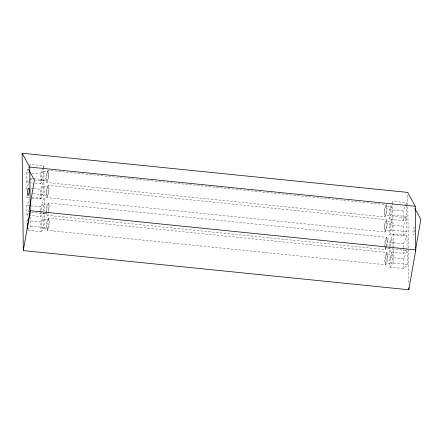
<?xml version="1.0" encoding="UTF-8"?>
<svg xmlns="http://www.w3.org/2000/svg" width="443" height="443" viewBox="0 0 443 443"><rect width="100%" height="100%" fill="white"/><g stroke="black" fill="none" stroke-linecap="round" stroke-linejoin="round"><path stroke-width="0.33" stroke-dasharray="2.21 1.66" d="M43.098 211.206L43.624 206.554L43.01 203.935L48.298 204.472L48.907 207.091L48.381 211.743M46.277 211.804L46.969 205.674L48.464 202.994L386.7 237.376L387.509 240.826L386.817 246.956M48.73 211.211L49.267 206.444L48.464 202.994M386.623 246.125L387.149 241.474L386.534 238.855L391.989 239.408L392.603 242.028L392.077 246.679M390.327 246.092L390.853 241.441L391.989 239.408M30.55 182.826L26.608 182.427L26.491 172.698L28.086 168.866M28.352 168.229L28.884 166.956M29.864 180.151L26.669 187.804L26.691 189.754M44.311 212.396L40.8 216.566L26.995 215.165L26.879 205.436L29.271 199.693M35.152 183.297L40.413 183.828L40.296 174.099L42.694 168.357M42.96 167.72L43.757 165.804L29.952 164.403L29.974 166.38M27.112 225.083L27.056 220.542L27.588 219.268M32.046 198.071L40.59 198.94L40.479 189.211L43.935 180.916L35.39 180.046M40.734 210.73L40.684 206.837L44.145 198.542L32.311 197.34M27.831 230.338L40.983 231.678L40.867 221.949L44.328 213.653L31.176 212.313M406.574 205.319L406.707 216.538L403.202 220.708L389.391 219.302L389.275 209.572L391.673 203.83M391.939 203.193L392.736 201.277L406.547 202.684L406.569 204.66M389.458 224.684L392.913 216.389L406.724 217.79L406.89 231.645L403.379 235.814L389.574 234.413L389.458 224.684L403.263 226.085L406.724 217.79M389.713 246.203L389.668 242.31L393.124 234.015L406.934 235.421L407.084 247.953M403.202 220.708L403.086 210.979L406.547 202.684M389.846 257.422L393.306 249.127L407.111 250.528L407.278 264.382L403.767 268.552L389.962 267.151L389.846 257.422L403.651 258.823L407.111 250.528M403.518 247.604L403.473 243.716L406.934 235.421M42.622 171.197L41.487 173.23L40.961 177.881L41.57 180.5L46.858 181.037L47.994 179.005L48.52 174.354L47.91 171.734L42.622 171.197L43.231 173.817L42.711 178.468L41.57 180.5M48.077 170.256L46.581 172.936L45.889 179.066L46.692 182.516L384.928 216.898L386.429 214.218L387.121 208.088L386.313 204.638L48.077 170.256L48.88 173.706L48.187 179.836L46.692 182.516M47.91 171.734L46.775 173.767L46.249 178.418L46.858 181.037M42.799 186.309L41.664 188.341L41.138 192.993L41.753 195.607L47.041 196.144L48.176 194.112L48.702 189.46L48.088 186.846L42.799 186.309L43.414 188.923L42.888 193.574L41.753 195.607M48.254 185.368L46.759 188.048L46.066 194.172L46.869 197.622L385.111 232.005L386.606 229.324L387.298 223.2L386.49 219.75L48.254 185.368L49.062 188.818L48.37 194.942L46.869 197.622M48.088 186.846L46.952 188.879L46.426 193.53L47.041 196.144M43.01 203.935L41.875 205.967L41.349 210.619L41.963 213.238L47.246 213.775L46.637 211.156L47.163 206.504L48.298 204.472M43.192 219.041L42.052 221.074L41.531 225.725L42.14 228.344L47.429 228.881L48.564 226.849L49.09 222.198L48.475 219.578L43.192 219.041L43.802 221.661L43.276 226.312L42.14 228.344M386.517 247.487L385.316 249.63L47.08 215.248L48.58 212.574M48.641 218.106L47.146 220.78L46.454 226.91L47.263 230.36L385.499 264.742L386.994 262.062L387.686 255.938L386.883 252.488L48.641 218.106L49.45 221.555L48.758 227.68L47.263 230.36M48.475 219.578L47.34 221.616L46.814 226.262L47.429 228.881M386.313 204.638L384.817 207.318L384.125 213.448L384.928 216.898M386.146 206.117L385.011 208.149L384.485 212.801L385.094 215.42L390.554 215.974L391.69 213.941L392.216 209.29L391.601 206.671L386.146 206.117L386.756 208.736L386.235 213.388L385.094 215.42M391.601 206.671L390.466 208.703L389.94 213.354L390.554 215.974M386.49 219.75L384.995 222.43L384.302 228.555L385.111 232.005M386.324 221.229L385.188 223.261L384.662 227.912L385.277 230.526L390.732 231.085L391.867 229.048L392.393 224.396L391.784 221.782L386.324 221.229L386.938 223.842L386.412 228.494L385.277 230.526M391.784 221.782L390.643 223.815L390.122 228.466L390.732 231.085M386.7 237.376L385.205 240.056L384.513 246.181L385.316 249.63M386.534 238.855L385.399 240.887L384.873 245.538L385.488 248.158L390.942 248.711L390.482 246.745M385.488 248.158L386.335 246.629M386.883 252.488L385.382 255.162L384.69 261.292L385.499 264.742M386.717 253.961L385.576 255.993L385.056 260.645L385.665 263.264L391.119 263.818L392.254 261.785L392.78 257.134L392.171 254.515L386.717 253.961L387.326 256.58L386.8 261.232L385.665 263.264M392.171 254.515L391.036 256.552L390.51 261.204L391.119 263.818M26.608 182.427L29.675 178.778M29.415 197.805L26.785 197.534L27.66 196.493M40.413 183.828L43.923 179.659L43.791 168.445M26.995 215.165L28.751 213.077M40.59 198.94L44.101 194.77L43.935 180.916M27.61 229.751L30.683 226.102L30.517 212.247M40.983 231.678L44.488 227.503L44.328 213.653M389.391 219.302L392.902 215.132L392.736 201.277M389.574 234.413L393.079 230.244L392.913 216.389M407.095 249.271L403.59 253.446L389.779 252.039L393.29 247.87M389.962 267.151L393.467 262.976L393.306 249.127M26.491 172.698L29.122 172.964M31.752 173.23L40.296 174.099M389.275 209.572L403.086 210.979M30.113 178.258L32.743 178.523M33.402 178.59L43.923 179.659M392.902 215.132L406.707 216.538M30.13 179.509L34.731 179.98M31.209 182.893L32.522 183.031M31.27 188.275L33.247 188.474M33.901 188.541L40.479 189.211M32.926 193.63L44.101 194.77M393.079 230.244L406.89 231.645M26.879 205.436L40.684 206.837M389.668 242.31L403.473 243.716M27.056 220.542L40.867 221.949M30.683 226.102L44.488 227.503M393.467 262.976L407.278 264.382M46.543 212.95L47.08 215.248M407.698 195.169L408.756 284.256M403.263 226.085L403.379 235.814M403.529 248.257L403.59 253.446M403.651 258.823L403.767 268.552M393.124 234.015L393.284 247.211M389.718 246.851L389.779 252.039M43.757 165.804L43.779 167.786M44.145 198.542L44.294 211.078M40.739 211.377L40.8 216.566M26.768 196.238L26.785 197.534M414.764 229.767A3.749 0.831 -84.2 0 1 413.402 234.779A3.749 0.831 -84.2 0 1 413.347 229.037A3.749 0.831 -84.2 0 1 414.759 229.186"/><path stroke-width="0.66" d="M28.906 211.76L34.421 180.118L28.402 169.132M23.307 250.588L30.257 210.718L29.742 167.072L22.15 153.223L407.665 192.412L415.257 206.261L415.778 249.907L408.823 289.777L23.307 250.588L22.15 153.223M415.335 251.037L415.567 249.691M415.8 248.346L420.85 219.401L414.825 208.409M27.084 228.793L30.257 210.718L415.778 249.907M29.742 167.072L415.257 206.261M408.8 287.706L408.823 289.777M28.828 193.962A3.749 0.831 -84.2 0 0 28.756 188.148A3.749 0.831 -84.2 0 0 27.433 193.491A3.749 0.831 -84.2 0 0 28.828 193.962"/></g></svg>
